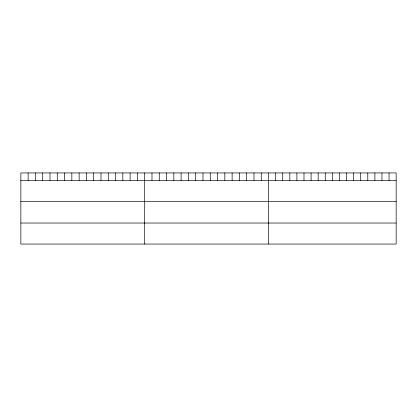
<?xml version="1.0" encoding="UTF-8"?>
<svg xmlns="http://www.w3.org/2000/svg" width="417" height="417" viewBox="0 0 417 417"><rect width="100%" height="100%" fill="white"/><g stroke="black" fill="none" stroke-linecap="round" stroke-linejoin="round"><path stroke-width="0.63" d="M396.15 180.352L396.15 244.06L20.85 244.06L20.85 172.94L396.15 172.94L396.15 180.352L20.85 180.352M20.85 201.375L396.15 201.375M20.85 223.032L396.15 223.032M389.061 172.94L389.061 180.352M381.972 172.94L381.972 180.352M374.883 172.94L374.883 180.352M367.794 172.94L367.794 180.352M360.705 172.94L360.705 180.352M353.616 172.94L353.616 180.352M346.527 172.94L346.527 180.352M339.438 172.94L339.438 180.352M332.349 172.94L332.349 180.352M325.26 172.94L325.26 180.352M318.171 172.94L318.171 180.352M311.082 172.94L311.082 180.352M303.993 172.94L303.993 180.352M296.904 172.94L296.904 180.352M289.815 172.94L289.815 180.352M282.726 172.94L282.726 180.352M275.637 172.94L275.637 180.352M268.548 172.94L268.548 244.06M261.261 172.94L261.261 180.352M253.979 172.94L253.979 180.352M246.692 172.94L246.692 180.352M239.405 172.94L239.405 180.352M232.123 172.94L232.123 180.352M224.836 172.94L224.836 180.352M217.549 172.94L217.549 180.352M210.267 172.94L210.267 180.352M202.98 172.94L202.98 180.352M195.698 172.94L195.698 180.352M188.411 172.94L188.411 180.352M181.124 172.94L181.124 180.352M173.842 172.94L173.842 180.352M166.555 172.94L166.555 180.352M159.268 172.94L159.268 180.352M151.986 172.94L151.986 180.352M144.699 172.94L144.699 244.06M137.412 172.94L137.412 180.352M130.13 172.94L130.13 180.352M122.843 172.94L122.843 180.352M115.556 172.94L115.556 180.352M108.274 172.94L108.274 180.352M100.987 172.94L100.987 180.352M93.7 172.94L93.7 180.352M86.418 172.94L86.418 180.352M79.131 172.94L79.131 180.352M71.849 172.94L71.849 180.352M64.562 172.94L64.562 180.352M57.275 172.94L57.275 180.352M49.993 172.94L49.993 180.352M42.706 172.94L42.706 180.352M35.419 172.94L35.419 180.352M28.137 172.94L28.137 180.352"/></g></svg>
